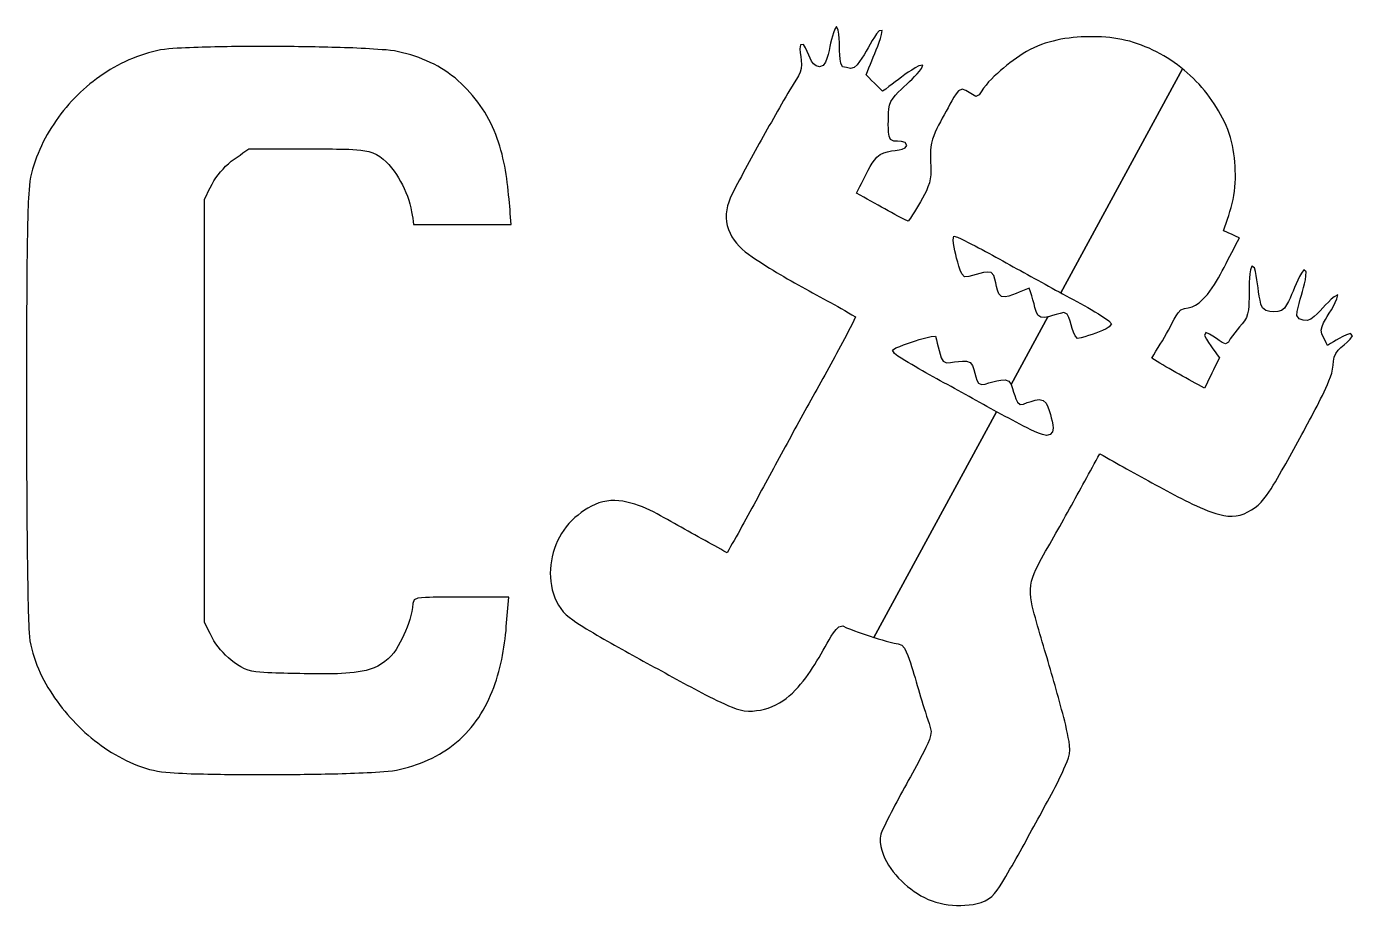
# Model space of a CAD drawing. Extents: x 0 to 428, y 0 to 74.
# Drawn here: x 0 to 111.4, y 0.4 to 74.3 of the extents above; entities that cross this region are included whole.
import ezdxf

# ---------------------------------------------------------------- set-up
doc = ezdxf.new("R2010")
doc.units = 0
doc.layers.add('ink_ext_XXXXXX', color=7, linetype='CONTINUOUS')

msp = doc.modelspace()

# ---------------------------------------------------------------- linework, layer by layer
at = {"layer": 'ink_ext_XXXXXX', "color": 7}
for points in [[(97.137361, 70.696667), (96.987431, 70.820139), (96.714028, 71.031806), (96.431806, 71.234653), (96.149583, 71.428681), (95.849722, 71.622708), (95.558681, 71.799097), (95.25, 71.966667), (94.950139, 72.134236), (94.632639, 72.284167), (94.323958, 72.434097), (93.997639, 72.566389), (93.680139, 72.698681), (93.353819, 72.813333), (93.018681, 72.927986), (92.692361, 73.025), (92.357222, 73.104375), (92.022083, 73.174931), (91.686944, 73.236667), (91.351806, 73.289583), (91.007847, 73.333681), (90.672708, 73.368958), (90.32875, 73.386597), (89.984792, 73.404236), (89.640833, 73.413056), (89.296875, 73.413056), (88.961736, 73.404236), (88.617778, 73.386597), (88.273819, 73.368958), (87.929861, 73.333681), (87.594722, 73.298403), (87.250764, 73.245486), (86.915625, 73.192569), (86.580486, 73.122014), (86.245347, 73.042639), (85.919028, 72.954444), (85.583889, 72.857431), (85.266389, 72.751597), (84.940069, 72.628125), (84.631389, 72.487014), (84.322708, 72.328264), (84.031667, 72.160694), (83.740625, 71.984306), (83.449583, 71.799097), (83.167361, 71.605069), (82.893958, 71.402222), (82.620556, 71.199375), (82.347153, 70.987708), (82.082569, 70.776042), (81.826806, 70.555556), (81.571042, 70.32625), (81.315278, 70.088125), (81.077153, 69.85), (80.839028, 69.603056), (80.618542, 69.347292), (80.406875, 69.073889), (80.221667, 68.782847), (80.054097, 68.509444), (79.771875, 68.394792), (79.480833, 68.544722), (79.198611, 68.721111), (78.916389, 68.8975), (78.607708, 69.012153), (78.316667, 68.862222), (78.105, 68.597639), (77.919792, 68.315417), (77.752222, 68.024375), (77.584653, 67.733333), (77.425903, 67.433472), (77.258333, 67.142431), (77.099583, 66.842569), (76.940833, 66.551528), (76.782083, 66.251667), (76.632153, 65.969444), (76.482222, 65.678403), (76.349931, 65.387361), (76.226458, 65.0875), (76.120625, 64.787639), (76.032431, 64.470139), (75.979514, 64.152639), (75.953056, 63.835139), (75.944236, 63.508819), (75.953056, 63.191319), (75.961875, 62.865), (75.979514, 62.512222), (75.979514, 62.159444), (75.970694, 61.806667), (75.926597, 61.462708), (75.856042, 61.11875), (75.741389, 60.783611), (75.609097, 60.457292), (75.450347, 60.139792), (75.282778, 59.831111), (75.115208, 59.522431), (74.947639, 59.249028), (74.788889, 58.966806), (74.621319, 58.693403), (74.444931, 58.42), (74.268542, 58.146597), (74.065694, 57.899653), (73.774653, 58.031944), (73.50125, 58.173056), (73.219028, 58.322986), (72.945625, 58.472917), (72.672222, 58.622847), (72.39, 58.772778), (72.116597, 58.922708), (71.843194, 59.072639), (71.543333, 59.240208), (71.243472, 59.407778), (70.943611, 59.575347), (70.64375, 59.742917), (70.343889, 59.910486), (70.044028, 60.078056), (69.744167, 60.245625), (69.885278, 60.527847), (70.026389, 60.80125), (70.158681, 61.074653), (70.299792, 61.348056), (70.440903, 61.621458), (70.573194, 61.894861), (70.723125, 62.185903), (70.881875, 62.485764), (71.049444, 62.767986), (71.234653, 63.041389), (71.455139, 63.288333), (71.719722, 63.491181), (72.019583, 63.632292), (72.337083, 63.729306), (72.663403, 63.799861), (72.989722, 63.843958), (73.316042, 63.888056), (73.571806, 63.940972), (73.809931, 64.055625), (73.951042, 64.249653), (73.809931, 64.505417), (73.510069, 64.584792), (73.192569, 64.620069), (72.883889, 64.637708), (72.592847, 64.761181), (72.469375, 65.052222), (72.425278, 65.378542), (72.416458, 65.696042), (72.407639, 66.022361), (72.416458, 66.348681), (72.416458, 66.675), (72.434097, 67.001319), (72.460556, 67.336458), (72.513472, 67.662778), (72.628125, 67.971458), (72.804514, 68.253681), (73.016181, 68.500625), (73.245486, 68.73875), (73.483611, 68.968056), (73.721736, 69.197361), (73.968681, 69.417847), (74.189167, 69.629514), (74.400833, 69.841181), (74.621319, 70.061667), (74.824167, 70.282153), (75.018194, 70.511458), (75.203403, 70.749583), (75.300417, 71.022986), (74.974097, 70.952431), (74.674236, 70.793681), (74.374375, 70.608472), (74.083333, 70.423264), (73.801111, 70.220417), (73.527708, 70.017569), (73.254306, 69.814722), (72.989722, 69.611875), (72.725139, 69.417847), (72.460556, 69.215), (72.195972, 69.012153), (71.931389, 68.818125), (71.702083, 69.047431), (71.472778, 69.276736), (71.243472, 69.506042), (71.005347, 69.735347), (70.776042, 69.973472), (70.546736, 70.202778), (70.670208, 70.493819), (70.784861, 70.793681), (70.908333, 71.093542), (71.031806, 71.384583), (71.146458, 71.684444), (71.269931, 71.984306), (71.393403, 72.301806), (71.516875, 72.619306), (71.631528, 72.945625), (71.746181, 73.271944), (71.834375, 73.598264), (71.878472, 73.942222), (71.649167, 73.915764), (71.428681, 73.651181), (71.234653, 73.368958), (71.058264, 73.077917), (70.881875, 72.778056), (70.714306, 72.478194), (70.546736, 72.187153), (70.370347, 71.896111), (70.185139, 71.605069), (69.999931, 71.322847), (69.788264, 71.049444), (69.541319, 70.811319), (69.232639, 70.723125), (68.8975, 70.828958), (68.553542, 70.881875), (68.412431, 71.181736), (68.350694, 71.534514), (68.324236, 71.878472), (68.306597, 72.23125), (68.297778, 72.575208), (68.297778, 72.927986), (68.280139, 73.271944), (68.253681, 73.615903), (68.200764, 73.959861), (68.068472, 74.268542), (67.909722, 74.030417), (67.803889, 73.748194), (67.715694, 73.457153), (67.636319, 73.166111), (67.556944, 72.875069), (67.495208, 72.575208), (67.424653, 72.240069), (67.345278, 71.91375), (67.248264, 71.578611), (67.124792, 71.261111), (66.930764, 70.987708), (66.613264, 70.881875), (66.339861, 70.952431), (66.119375, 71.128819), (65.951806, 71.358125), (65.828333, 71.613889), (65.7225, 71.869653), (65.599028, 72.178333), (65.457917, 72.478194), (65.272708, 72.751597), (65.025764, 72.716319), (64.981667, 72.39), (65.008125, 72.063681), (65.052222, 71.737361), (65.096319, 71.402222), (65.122778, 71.075903), (65.096319, 70.740764), (65.008125, 70.414444), (64.867014, 70.114583), (64.690625, 69.832361), (64.496597, 69.541319), (64.320208, 69.241458), (64.143819, 68.950417), (63.967431, 68.650556), (63.791042, 68.350694), (63.614653, 68.050833), (63.438264, 67.742153), (63.261875, 67.442292), (63.094306, 67.142431), (62.917917, 66.842569), (62.750347, 66.533889), (62.582778, 66.234028), (62.406389, 65.934167), (62.238819, 65.625486), (62.07125, 65.325625), (61.894861, 65.025764), (61.727292, 64.717083), (61.559722, 64.417222), (61.392153, 64.108542), (61.224583, 63.808681), (61.057014, 63.5), (60.889444, 63.200139), (60.721875, 62.891458), (60.554306, 62.591597), (60.386736, 62.282917), (60.219167, 61.974236), (60.060417, 61.665556), (59.892847, 61.365694), (59.734097, 61.057014), (59.575347, 60.748333), (59.416597, 60.439653), (59.257847, 60.130972), (59.116736, 59.822292), (59.002083, 59.504792), (58.905069, 59.187292), (58.834514, 58.852153), (58.790417, 58.525833), (58.781597, 58.190694), (58.816875, 57.855556), (58.878611, 57.520417), (58.975625, 57.202917), (59.107917, 56.894236), (59.266667, 56.594375), (59.451875, 56.312153), (59.654722, 56.047569), (59.866389, 55.782986), (60.122153, 55.544861), (60.386736, 55.324375), (60.668958, 55.112708), (60.96, 54.909861), (61.242222, 54.715833), (61.533264, 54.521806), (61.833125, 54.327778), (62.124167, 54.142569), (62.424028, 53.957361), (62.723889, 53.772153), (63.02375, 53.595764), (63.323611, 53.410556), (63.623472, 53.234167), (63.923333, 53.057778), (64.232014, 52.890208), (64.531875, 52.713819), (64.840556, 52.54625), (65.149236, 52.369861), (65.449097, 52.211111), (65.748958, 52.043542), (66.048819, 51.875972), (66.348681, 51.708403), (66.648542, 51.540833), (66.948403, 51.373264), (67.257083, 51.205694), (67.556944, 51.046944), (67.856806, 50.879375), (68.156667, 50.711806), (68.456528, 50.544236), (68.756389, 50.376667), (69.05625, 50.200278), (69.356111, 50.032708), (69.655972, 49.856319), (69.523681, 49.538819), (69.364931, 49.230139), (69.206181, 48.921458), (69.047431, 48.612778), (68.888681, 48.304097), (68.721111, 48.004236), (68.562361, 47.695556), (68.394792, 47.386875), (68.227222, 47.087014), (68.068472, 46.778333), (67.900903, 46.478472), (67.733333, 46.178611), (67.565764, 45.869931), (67.398194, 45.570069), (67.230625, 45.270208), (67.063056, 44.961528), (66.895486, 44.661667), (66.727917, 44.361806), (66.560347, 44.061944), (66.392778, 43.753264), (66.225208, 43.453403), (66.057639, 43.153542), (65.890069, 42.844861), (65.7225, 42.545), (65.554931, 42.245139), (65.396181, 41.945278), (65.228611, 41.636597), (65.061042, 41.336736), (64.893472, 41.036875), (64.725903, 40.728194), (64.567153, 40.428333), (64.399583, 40.119653), (64.232014, 39.819792), (64.064444, 39.519931), (63.905694, 39.21125), (63.738125, 38.911389), (63.570556, 38.611528), (63.402986, 38.302847), (63.244236, 38.002986), (63.076667, 37.694306), (62.909097, 37.394444), (62.750347, 37.094583), (62.582778, 36.785903), (62.415208, 36.486042), (62.256458, 36.177361), (62.088889, 35.8775), (61.921319, 35.568819), (61.762569, 35.268958), (61.595, 34.969097), (61.43625, 34.660417), (61.268681, 34.360556), (61.101111, 34.051875), (60.942361, 33.752014), (60.774792, 33.452153), (60.616042, 33.152292), (60.448472, 32.843611), (60.280903, 32.54375), (60.113333, 32.243889), (59.954583, 31.944028), (59.787014, 31.644167), (59.619444, 31.344306), (59.451875, 31.044444), (59.301944, 30.788681), (59.152014, 30.532917), (59.010903, 30.268333), (58.860972, 30.012569), (58.596389, 30.153681), (58.340625, 30.303611), (58.076042, 30.444722), (57.820278, 30.585833), (57.564514, 30.735764), (57.299931, 30.876875), (57.008889, 31.035625), (56.726667, 31.194375), (56.435625, 31.353125), (56.153403, 31.511875), (55.862361, 31.670625), (55.580139, 31.838194), (55.289097, 31.996944), (55.006875, 32.155694), (54.715833, 32.314444), (54.433611, 32.473194), (54.142569, 32.640764), (53.860347, 32.799514), (53.578125, 32.958264), (53.278264, 33.125833), (52.978403, 33.284583), (52.669722, 33.443333), (52.369861, 33.593264), (52.052361, 33.734375), (51.743681, 33.866667), (51.426181, 33.981319), (51.099861, 34.095972), (50.773542, 34.192986), (50.447222, 34.272361), (50.112083, 34.342917), (49.776944, 34.378194), (49.432986, 34.395833), (49.097847, 34.395833), (48.753889, 34.360556), (48.41875, 34.29), (48.092431, 34.201806), (47.774931, 34.078333), (47.46625, 33.937222), (47.166389, 33.778472), (46.884167, 33.593264), (46.601944, 33.399236), (46.337361, 33.187569), (46.072778, 32.967083), (45.817014, 32.728958), (45.578889, 32.473194), (45.349583, 32.208611), (45.146736, 31.926389), (44.952708, 31.626528), (44.776319, 31.326667), (44.617569, 31.009167), (44.476458, 30.691667), (44.361806, 30.365347), (44.255972, 30.030208), (44.167778, 29.68625), (44.097222, 29.342292), (44.053125, 28.998333), (44.017847, 28.645556), (44.009028, 28.292778), (44.017847, 27.948819), (44.053125, 27.596042), (44.106042, 27.252083), (44.176597, 26.908125), (44.273611, 26.572986), (44.397083, 26.237847), (44.538194, 25.920347), (44.705764, 25.611667), (44.890972, 25.320625), (45.102639, 25.056042), (45.349583, 24.809097), (45.605347, 24.588611), (45.887569, 24.376944), (46.160972, 24.182917), (46.452014, 23.988889), (46.743056, 23.8125), (47.034097, 23.627292), (47.325139, 23.450903), (47.625, 23.274514), (47.924861, 23.098125), (48.215903, 22.930556), (48.515764, 22.754167), (48.815625, 22.586597), (49.115486, 22.419028), (49.415347, 22.251458), (49.715208, 22.075069), (50.015069, 21.9075), (50.314931, 21.739931), (50.614792, 21.581181), (50.923472, 21.413611), (51.223333, 21.246042), (51.523194, 21.078472), (51.823056, 20.910903), (52.122917, 20.743333), (52.422778, 20.575764), (52.731458, 20.408194), (53.040139, 20.240625), (53.348819, 20.073056), (53.6575, 19.905486), (53.966181, 19.729097), (54.274861, 19.561528), (54.583542, 19.393958), (54.892222, 19.226389), (55.200903, 19.058819), (55.509583, 18.89125), (55.818264, 18.7325), (56.135764, 18.564931), (56.444444, 18.397361), (56.753125, 18.238611), (57.061806, 18.071042), (57.379306, 17.912292), (57.696806, 17.753542), (58.005486, 17.603611), (58.322986, 17.444861), (58.640486, 17.30375), (58.966806, 17.153819), (59.293125, 17.021528), (59.619444, 16.898056), (59.954583, 16.801042), (60.298542, 16.721667), (60.651319, 16.695208), (60.986458, 16.704028), (61.330417, 16.739306), (61.665556, 16.783403), (62.000694, 16.862778), (62.327014, 16.959792), (62.653333, 17.074444), (62.962014, 17.215556), (63.261875, 17.383125), (63.544097, 17.568333), (63.826319, 17.771181), (64.090903, 17.982847), (64.346667, 18.212153), (64.584792, 18.450278), (64.822917, 18.706042), (65.043403, 18.961806), (65.255069, 19.226389), (65.466736, 19.499792), (65.669583, 19.773194), (65.863611, 20.055417), (66.048819, 20.337639), (66.234028, 20.628681), (66.410417, 20.919722), (66.586806, 21.210764), (66.754375, 21.510625), (66.921944, 21.810486), (67.089514, 22.110347), (67.257083, 22.410208), (67.433472, 22.70125), (67.609861, 22.992292), (67.803889, 23.283333), (68.015556, 23.556736), (68.253681, 23.794861), (68.58, 23.856597), (68.8975, 23.715486), (69.223819, 23.583194), (69.558958, 23.459722), (69.885278, 23.33625), (70.220417, 23.221597), (70.546736, 23.106944), (70.881875, 22.992292), (71.181736, 22.895278), (81.491667, 41.874722), (81.306458, 41.980556), (80.997778, 42.148125), (80.697917, 42.315694), (80.398056, 42.483264), (80.089375, 42.650833), (79.789514, 42.818403), (79.489653, 42.985972), (79.189792, 43.144722), (78.881111, 43.312292), (78.58125, 43.479861), (78.281389, 43.647431), (77.981528, 43.815), (77.681667, 43.982569), (77.372986, 44.150139), (77.073125, 44.317708), (76.773264, 44.485278), (76.473403, 44.652847), (76.173542, 44.820417), (75.873681, 44.987986), (75.573819, 45.155556), (75.273958, 45.323125), (74.974097, 45.490694), (74.674236, 45.667083), (74.374375, 45.834653), (74.074514, 46.011042), (73.783472, 46.187431), (73.492431, 46.372639), (73.201389, 46.557847), (72.927986, 46.769514), (72.760417, 47.051736), (73.051458, 47.236944), (73.368958, 47.369236), (73.695278, 47.492708), (74.021597, 47.616181), (74.347917, 47.730833), (74.683056, 47.836667), (75.009375, 47.9425), (75.344514, 48.039514), (75.679653, 48.127708), (76.014792, 48.207083), (76.35875, 48.224722), (76.446944, 47.933681), (76.526319, 47.633819), (76.605694, 47.333958), (76.67625, 47.034097), (76.755625, 46.716597), (76.852639, 46.407917), (77.011389, 46.125694), (77.302431, 45.993403), (77.62875, 46.011042), (77.963889, 46.063958), (78.299028, 46.108056), (78.634167, 46.134514), (78.969306, 46.125694), (79.277986, 46.019861), (79.480833, 45.755278), (79.595486, 45.437778), (79.674861, 45.111458), (79.754236, 44.820417), (79.842431, 44.529375), (79.983542, 44.264792), (80.248125, 44.150139), (80.539167, 44.194236), (80.865486, 44.29125), (81.200625, 44.379444), (81.535764, 44.467639), (81.870903, 44.538194), (82.214861, 44.564653), (82.523542, 44.441181), (82.717569, 44.158958), (82.717569, 44.150139), (85.822014, 49.856319), (85.548611, 49.794583), (85.213472, 49.812222), (84.957708, 50.00625), (84.825417, 50.314931), (84.728403, 50.632431), (84.649028, 50.95875), (84.560833, 51.285069), (84.472639, 51.620208), (84.366806, 51.946528), (84.243333, 52.255208), (83.961111, 52.158194), (83.687708, 52.052361), (83.414306, 51.937708), (83.140903, 51.823056), (82.841042, 51.708403), (82.541181, 51.602569), (82.2325, 51.532014), (81.915, 51.576111), (81.694514, 51.796597), (81.579861, 52.087639), (81.500486, 52.396319), (81.429931, 52.705), (81.368194, 53.0225), (81.271181, 53.331181), (81.050694, 53.569306), (80.733194, 53.613403), (80.415694, 53.569306), (80.098194, 53.49875), (79.789514, 53.410556), (79.472014, 53.322361), (79.163333, 53.234167), (78.819375, 53.216528), (78.58125, 53.463472), (78.440139, 53.780972), (78.334306, 54.116111), (78.237292, 54.45125), (78.149097, 54.795208), (78.069722, 55.095069), (77.999167, 55.40375), (77.94625, 55.712431), (77.893333, 56.021111), (77.858056, 56.329792), (77.902153, 56.638472), (78.210833, 56.541458), (78.519514, 56.409167), (78.810556, 56.268056), (79.110417, 56.118125), (79.401458, 55.977014), (79.701319, 55.827083), (79.992361, 55.668333), (80.283403, 55.518403), (80.574444, 55.359653), (80.865486, 55.200903), (81.156528, 55.042153), (81.43875, 54.883403), (81.729792, 54.724653), (82.020833, 54.565903), (82.311875, 54.398333), (82.611736, 54.239583), (82.902778, 54.072014), (83.202639, 53.904444), (83.5025, 53.745694), (83.793542, 53.578125), (84.093403, 53.410556), (84.384444, 53.251806), (84.684306, 53.084236), (84.975347, 52.925486), (85.275208, 52.757917), (85.575069, 52.599167), (85.866111, 52.431597), (86.165972, 52.272847), (86.465833, 52.105278), (86.756875, 51.946528), (86.906806, 51.858333), (97.137361, 70.696667), (97.137361, 70.696667), (86.906806, 51.858333), (87.056736, 51.778958), (87.356597, 51.620208), (87.656458, 51.461458), (87.9475, 51.302708), (88.247361, 51.135139), (88.547222, 50.976389), (88.855903, 50.808819), (89.164583, 50.64125), (89.464444, 50.464861), (89.764306, 50.288472), (90.064167, 50.103264), (90.355208, 49.918056), (90.64625, 49.724028), (90.928472, 49.512361), (91.157778, 49.256597), (90.96375, 49.018472), (90.699167, 48.850903), (90.416944, 48.709792), (90.134722, 48.586319), (89.834861, 48.471667), (89.535, 48.374653), (89.226319, 48.277639), (88.917639, 48.180625), (88.608958, 48.092431), (88.300278, 48.021875), (88.097431, 48.268819), (87.965139, 48.568681), (87.859306, 48.868542), (87.762292, 49.177222), (87.674097, 49.485903), (87.577083, 49.794583), (87.427153, 50.076806), (87.144931, 50.209097), (86.83625, 50.147361), (86.51875, 50.050347), (86.192431, 49.953333), (85.874931, 49.865139), (85.822014, 49.856319), (82.717569, 44.150139), (82.841042, 43.841458), (82.938056, 43.506319), (83.02625, 43.232917), (83.132083, 42.950694), (83.264375, 42.686111), (83.476042, 42.492083), (83.767083, 42.518542), (84.084583, 42.642014), (84.410903, 42.747847), (84.737222, 42.844861), (85.081181, 42.888958), (85.4075, 42.827222), (85.663264, 42.606736), (85.822014, 42.298056), (85.927847, 41.980556), (86.024861, 41.645417), (86.104236, 41.363194), (86.165972, 41.072153), (86.218889, 40.781111), (86.245347, 40.48125), (86.192431, 40.190208), (86.016042, 39.952083), (85.689722, 39.872708), (85.354583, 39.952083), (85.028264, 40.075556), (84.701944, 40.216667), (84.384444, 40.357778), (84.075764, 40.516528), (83.767083, 40.666458), (83.449583, 40.825208), (83.140903, 40.992778), (82.841042, 41.151528), (82.532361, 41.319097), (82.223681, 41.486667), (81.915, 41.654236), (81.606319, 41.812986), (81.491667, 41.874722), (71.181736, 22.895278), (71.217014, 22.886458), (71.552153, 22.780625), (71.887292, 22.683611), (72.222431, 22.577778), (72.557569, 22.489583), (72.901528, 22.401389), (73.245486, 22.348472), (73.554167, 22.242639), (73.765833, 21.986875), (73.915764, 21.695833), (74.048056, 21.387153), (74.162708, 21.078472), (74.259722, 20.760972), (74.365556, 20.443472), (74.462569, 20.125972), (74.559583, 19.808472), (74.656597, 19.490972), (74.744792, 19.164653), (74.841806, 18.847153), (74.938819, 18.520833), (75.027014, 18.203333), (75.124028, 17.885833), (75.221042, 17.559514), (75.318056, 17.242014), (75.415069, 16.924514), (75.520903, 16.598194), (75.617917, 16.280694), (75.72375, 15.963194), (75.829583, 15.645694), (75.935417, 15.328194), (76.005972, 14.984236), (75.961875, 14.640278), (75.856042, 14.305139), (75.72375, 13.978819), (75.573819, 13.6525), (75.423889, 13.335), (75.265139, 13.026319), (75.097569, 12.708819), (74.938819, 12.400139), (74.77125, 12.091458), (74.603681, 11.782778), (74.427292, 11.474097), (74.259722, 11.165417), (74.083333, 10.856736), (73.924583, 10.556875), (73.757014, 10.265833), (73.598264, 9.965972), (73.439514, 9.674931), (73.280764, 9.375069), (73.122014, 9.075208), (72.963264, 8.784167), (72.804514, 8.484306), (72.645764, 8.184444), (72.495833, 7.884583), (72.345903, 7.584722), (72.195972, 7.276042), (72.046042, 6.976181), (71.904931, 6.6675), (71.790278, 6.35), (71.737361, 6.014861), (71.737361, 5.670903), (71.772639, 5.326944), (71.860833, 5.000625), (71.966667, 4.674306), (72.098958, 4.356806), (72.257708, 4.048125), (72.434097, 3.757083), (72.619306, 3.466042), (72.822153, 3.192639), (73.042639, 2.928056), (73.271944, 2.663472), (73.510069, 2.425347), (73.757014, 2.187222), (74.021597, 1.957917), (74.286181, 1.74625), (74.568403, 1.543403), (74.850625, 1.358194), (75.150486, 1.172986), (75.450347, 1.014236), (75.759028, 0.864306), (76.085347, 0.732014), (76.411667, 0.626181), (76.755625, 0.537986), (77.099583, 0.467431), (77.443542, 0.414514), (77.7875, 0.379236), (78.140278, 0.361597), (78.493056, 0.352778), (78.837014, 0.370417), (79.189792, 0.396875), (79.53375, 0.449792), (79.877708, 0.520347), (80.212847, 0.617361), (80.539167, 0.749653), (80.839028, 0.908403), (81.112431, 1.120069), (81.341736, 1.375833), (81.553403, 1.649236), (81.747431, 1.931458), (81.932639, 2.2225), (82.109028, 2.513542), (82.285417, 2.804583), (82.461806, 3.104444), (82.629375, 3.395486), (82.805764, 3.695347), (82.973333, 3.995208), (83.140903, 4.295069), (83.308472, 4.594931), (83.476042, 4.894792), (83.643611, 5.194653), (83.811181, 5.494514), (83.97875, 5.794375), (84.1375, 6.094236), (84.305069, 6.402917), (84.472639, 6.702778), (84.640208, 7.002639), (84.798958, 7.3025), (84.966528, 7.602361), (85.134097, 7.902222), (85.301667, 8.202083), (85.460417, 8.501944), (85.627986, 8.810625), (85.795556, 9.110486), (85.963125, 9.410347), (86.121875, 9.710208), (86.280625, 10.010069), (86.430556, 10.309931), (86.589306, 10.609792), (86.739236, 10.918472), (86.880347, 11.218333), (87.030278, 11.527014), (87.162569, 11.835694), (87.303681, 12.144375), (87.427153, 12.461875), (87.541806, 12.779375), (87.638819, 13.105694), (87.665278, 13.449653), (87.638819, 13.793611), (87.594722, 14.137569), (87.532986, 14.481528), (87.47125, 14.825486), (87.391875, 15.160625), (87.3125, 15.504583), (87.233125, 15.839722), (87.144931, 16.174861), (87.065556, 16.51), (86.968542, 16.845139), (86.880347, 17.180278), (86.792153, 17.515417), (86.695139, 17.850556), (86.606944, 18.185694), (86.509931, 18.520833), (86.412917, 18.855972), (86.324722, 19.191111), (86.227708, 19.52625), (86.130694, 19.852569), (86.033681, 20.187708), (85.936667, 20.522847), (85.839653, 20.857986), (85.742639, 21.193125), (85.636806, 21.528264), (85.539792, 21.863403), (85.442778, 22.189722), (85.345764, 22.524861), (85.239931, 22.86), (85.142917, 23.195139), (85.045903, 23.530278), (84.948889, 23.865417), (84.851875, 24.200556), (84.763681, 24.535694), (84.675486, 24.870833), (84.587292, 25.214792), (84.507917, 25.549931), (84.446181, 25.893889), (84.393264, 26.237847), (84.366806, 26.581806), (84.357986, 26.934583), (84.384444, 27.278542), (84.446181, 27.6225), (84.543194, 27.957639), (84.666667, 28.283958), (84.798958, 28.610278), (84.957708, 28.918958), (85.116458, 29.227639), (85.284028, 29.536319), (85.460417, 29.836181), (85.627986, 30.144861), (85.804375, 30.444722), (85.971944, 30.744583), (86.148333, 31.044444), (86.315903, 31.353125), (86.492292, 31.652986), (86.651042, 31.944028), (86.818611, 32.235069), (86.977361, 32.534931), (87.144931, 32.825972), (87.303681, 33.117014), (87.47125, 33.408056), (87.63, 33.699097), (87.797569, 33.990139), (87.956319, 34.29), (88.115069, 34.581042), (88.282639, 34.872083), (88.441389, 35.163125), (88.600139, 35.462986), (88.758889, 35.754028), (88.926458, 36.045069), (89.085208, 36.344931), (89.235139, 36.627153), (89.393889, 36.909375), (89.552639, 37.200417), (89.702569, 37.482639), (89.861319, 37.773681), (90.01125, 38.055903), (90.17, 38.346944), (90.452222, 38.188194), (90.734444, 38.029444), (91.016667, 37.870694), (91.298889, 37.711944), (91.581111, 37.553194), (91.863333, 37.394444), (92.145556, 37.235694), (92.427778, 37.076944), (92.736458, 36.909375), (93.036319, 36.732986), (93.345, 36.565417), (93.644861, 36.397847), (93.953542, 36.221458), (94.262222, 36.053889), (94.562083, 35.886319), (94.870764, 35.71875), (95.179444, 35.551181), (95.488125, 35.383611), (95.796806, 35.216042), (96.105486, 35.057292), (96.414167, 34.889722), (96.722847, 34.730972), (97.031528, 34.572222), (97.349028, 34.413472), (97.657708, 34.263542), (97.975208, 34.113611), (98.292708, 33.963681), (98.610208, 33.822569), (98.936528, 33.681458), (99.254028, 33.549167), (99.589167, 33.434514), (99.915486, 33.319861), (100.250625, 33.222847), (100.594583, 33.152292), (100.938542, 33.099375), (101.291319, 33.090556), (101.635278, 33.117014), (101.979236, 33.187569), (102.314375, 33.302222), (102.623056, 33.452153), (102.931736, 33.619722), (103.222778, 33.81375), (103.496181, 34.025417), (103.743125, 34.272361), (103.972431, 34.536944), (104.184097, 34.819167), (104.378125, 35.101389), (104.563333, 35.40125), (104.748542, 35.692292), (104.93375, 35.992153), (105.110139, 36.292014), (105.286528, 36.591875), (105.454097, 36.900556), (105.630486, 37.200417), (105.798056, 37.500278), (105.965625, 37.808958), (106.133194, 38.117639), (106.309583, 38.4175), (106.477153, 38.726181), (106.644722, 39.026042), (106.812292, 39.334722), (106.979861, 39.643403), (107.138611, 39.952083), (107.306181, 40.251944), (107.47375, 40.560625), (107.6325, 40.860486), (107.800069, 41.151528), (107.958819, 41.451389), (108.10875, 41.75125), (108.2675, 42.051111), (108.42625, 42.350972), (108.576181, 42.650833), (108.726111, 42.950694), (108.876042, 43.250556), (109.025972, 43.559236), (109.167083, 43.867917), (109.299375, 44.176597), (109.431667, 44.485278), (109.555139, 44.802778), (109.660972, 45.120278), (109.740347, 45.446597), (109.784444, 45.781736), (109.802083, 46.125694), (109.863819, 46.452014), (110.004931, 46.769514), (110.198958, 47.042917), (110.437083, 47.281042), (110.701667, 47.510347), (110.957431, 47.730833), (111.204375, 47.977778), (111.407222, 48.26), (111.239653, 48.454028), (110.904514, 48.348194), (110.595833, 48.207083), (110.287153, 48.039514), (110.049028, 47.889583), (109.802083, 47.748472), (109.563958, 47.607361), (109.317014, 47.457431), (109.193542, 47.677917), (109.078889, 47.907222), (108.964236, 48.127708), (108.831944, 48.41875), (108.779028, 48.727431), (108.849583, 49.044931), (108.973056, 49.335972), (109.131806, 49.618194), (109.290556, 49.891597), (109.458125, 50.165), (109.634514, 50.456042), (109.802083, 50.747083), (109.960833, 51.055764), (110.101944, 51.364444), (110.163681, 51.690764), (109.872639, 51.549653), (109.616875, 51.329167), (109.37875, 51.099861), (109.149444, 50.861736), (108.920139, 50.614792), (108.690833, 50.359028), (108.452708, 50.112083), (108.196944, 49.873958), (107.914722, 49.671111), (107.597222, 49.547639), (107.253264, 49.574097), (106.926944, 49.68875), (106.724097, 49.962153), (106.750556, 50.306111), (106.829931, 50.650069), (106.918125, 50.985208), (107.023958, 51.329167), (107.120972, 51.664306), (107.209167, 51.981806), (107.297361, 52.308125), (107.376736, 52.634444), (107.447292, 52.969583), (107.500208, 53.295903), (107.517847, 53.631042), (107.332639, 53.798611), (107.129792, 53.534028), (106.962222, 53.242986), (106.812292, 52.943125), (106.671181, 52.634444), (106.538889, 52.325764), (106.415417, 52.025903), (106.291944, 51.734861), (106.159653, 51.435), (106.018542, 51.143958), (105.868611, 50.852917), (105.692222, 50.588333), (105.436458, 50.385486), (105.127778, 50.297292), (104.801458, 50.279653), (104.4575, 50.297292), (104.122361, 50.376667), (103.857778, 50.605972), (103.716667, 50.923472), (103.637292, 51.258611), (103.566736, 51.602569), (103.522639, 51.946528), (103.469722, 52.290486), (103.425625, 52.634444), (103.381528, 52.978403), (103.328611, 53.322361), (103.258056, 53.6575), (103.161042, 53.983819), (102.940556, 54.124931), (102.834722, 53.798611), (102.790625, 53.463472), (102.755347, 53.119514), (102.737708, 52.775556), (102.728889, 52.431597), (102.728889, 52.087639), (102.728889, 51.7525), (102.720069, 51.426181), (102.71125, 51.091042), (102.693611, 50.764722), (102.667153, 50.438403), (102.596597, 50.112083), (102.490764, 49.803403), (102.323194, 49.521181), (102.129167, 49.256597), (101.9175, 49.009653), (101.705833, 48.762708), (101.511806, 48.515764), (101.317778, 48.26), (101.132569, 47.995417), (100.982639, 47.722014), (100.744514, 47.580903), (100.471111, 47.695556), (100.206528, 47.854306), (99.968403, 48.030694), (99.686181, 48.224722), (99.395139, 48.409931), (99.077639, 48.542222), (98.980625, 48.295278), (99.130556, 47.986597), (99.315764, 47.695556), (99.509792, 47.413333), (99.686181, 47.166389), (99.862569, 46.910625), (100.038958, 46.663681), (100.224167, 46.416736), (100.100694, 46.152153), (99.968403, 45.896389), (99.844931, 45.640625), (99.721458, 45.384861), (99.597986, 45.129097), (99.474514, 44.873333), (99.351042, 44.617569), (99.227569, 44.361806), (99.104097, 44.106042), (98.971806, 43.850278), (98.716042, 43.991389), (98.460278, 44.1325), (98.195694, 44.273611), (97.939931, 44.414722), (97.675347, 44.564653), (97.393125, 44.714583), (97.119722, 44.873333), (96.8375, 45.023264), (96.564097, 45.182014), (96.281875, 45.340764), (96.008472, 45.499514), (95.735069, 45.658264), (95.461667, 45.825833), (95.232361, 45.966944), (95.003056, 46.099236), (94.77375, 46.240347), (94.544444, 46.381458), (94.720833, 46.6725), (94.897222, 46.963542), (95.073611, 47.263403), (95.258819, 47.554444), (95.435208, 47.845486), (95.602778, 48.145347), (95.770347, 48.445208), (95.937917, 48.73625), (96.105486, 49.036111), (96.264236, 49.344792), (96.414167, 49.644653), (96.581736, 49.926875), (96.766944, 50.191458), (96.99625, 50.429583), (97.287292, 50.561875), (97.613611, 50.597153), (97.939931, 50.694167), (98.230972, 50.844097), (98.513194, 51.038125), (98.760139, 51.258611), (98.998264, 51.496736), (99.21875, 51.743681), (99.421597, 52.008264), (99.615625, 52.281667), (99.800833, 52.563889), (99.977222, 52.846111), (100.153611, 53.137153), (100.312361, 53.428194), (100.471111, 53.719236), (100.629861, 54.010278), (100.788611, 54.327778), (100.947361, 54.636458), (101.106111, 54.945139), (101.273681, 55.253819), (101.432431, 55.5625), (101.591181, 55.871181), (101.749931, 56.179861), (101.908681, 56.488542), (101.688194, 56.594375), (101.467708, 56.691389), (101.238403, 56.797222), (101.017917, 56.894236), (100.797431, 57.000069), (100.576944, 57.097083), (100.682778, 57.423403), (100.788611, 57.740903), (100.903264, 58.058403), (101.009097, 58.375903), (101.114931, 58.702222), (101.220764, 59.037361), (101.308958, 59.3725), (101.379514, 59.716458), (101.44125, 60.069236), (101.485347, 60.413194), (101.520625, 60.765972), (101.547083, 61.109931), (101.564722, 61.462708), (101.564722, 61.815486), (101.555903, 62.168264), (101.547083, 62.521042), (101.520625, 62.873819), (101.485347, 63.217778), (101.44125, 63.570556), (101.379514, 63.914514), (101.317778, 64.258472), (101.238403, 64.602431), (101.150208, 64.937569), (101.044375, 65.272708), (100.929722, 65.607847), (100.788611, 65.934167), (100.6475, 66.251667), (100.48875, 66.560347), (100.33, 66.869028), (100.162431, 67.168889), (99.977222, 67.46875), (99.792014, 67.759792), (99.597986, 68.050833), (99.395139, 68.333056), (99.192292, 68.606458), (98.971806, 68.879861), (98.751319, 69.144444), (98.513194, 69.409028), (98.275069, 69.655972), (98.036944, 69.902917), (97.781181, 70.141042), (97.525417, 70.379167), (97.260833, 70.599653), (97.137361, 70.696667), (97.137361, 70.696667)], [(19.332222, 72.592847), (18.979444, 72.584028), (18.626667, 72.584028), (18.273889, 72.584028), (17.921111, 72.584028), (17.577153, 72.575208), (17.224375, 72.575208), (16.871597, 72.566389), (16.518819, 72.566389), (16.166042, 72.557569), (15.813264, 72.54875), (15.469306, 72.539931), (15.116528, 72.539931), (14.76375, 72.522292), (14.410972, 72.513472), (14.058194, 72.504653), (13.705417, 72.487014), (13.361458, 72.469375), (13.008681, 72.451736), (12.655903, 72.434097), (12.303125, 72.407639), (11.959167, 72.381181), (11.606389, 72.345903), (11.262431, 72.292986), (10.918472, 72.222431), (10.574514, 72.134236), (10.239375, 72.046042), (9.904236, 71.949028), (9.569097, 71.834375), (9.242778, 71.719722), (8.916458, 71.587431), (8.590139, 71.455139), (8.272639, 71.305208), (7.955139, 71.155278), (7.646458, 70.996528), (7.337778, 70.820139), (7.037917, 70.64375), (6.738056, 70.458542), (6.447014, 70.273333), (6.155972, 70.070486), (5.87375, 69.867639), (5.600347, 69.655972), (5.326944, 69.435486), (5.053542, 69.206181), (4.788958, 68.976875), (4.533194, 68.73875), (4.28625, 68.500625), (4.039306, 68.253681), (3.792361, 67.997917), (3.563056, 67.733333), (3.33375, 67.46875), (3.113264, 67.204167), (2.892778, 66.921944), (2.681111, 66.648542), (2.478264, 66.3575), (2.284236, 66.066458), (2.090208, 65.775417), (1.913819, 65.475556), (1.737431, 65.175694), (1.569861, 64.867014), (1.411111, 64.558333), (1.252361, 64.240833), (1.11125, 63.923333), (0.970139, 63.597014), (0.846667, 63.270694), (0.723194, 62.944375), (0.617361, 62.609236), (0.511528, 62.274097), (0.423333, 61.938958), (0.343958, 61.595), (0.291042, 61.251042), (0.246944, 60.898264), (0.220486, 60.545486), (0.194028, 60.192708), (0.167569, 59.839931), (0.149931, 59.487153), (0.132292, 59.143194), (0.123472, 58.790417), (0.105833, 58.437639), (0.097014, 58.084861), (0.088194, 57.732083), (0.079375, 57.379306), (0.070556, 57.026528), (0.070556, 56.67375), (0.061736, 56.320972), (0.052917, 55.968194), (0.052917, 55.615417), (0.044097, 55.262639), (0.044097, 54.909861), (0.035278, 54.557083), (0.035278, 54.204306), (0.035278, 53.851528), (0.026458, 53.49875), (0.026458, 53.145972), (0.026458, 52.793194), (0.017639, 52.440417), (0.017639, 52.087639), (0.017639, 51.734861), (0.017639, 51.382083), (0.017639, 51.029306), (0.008819, 50.676528), (0.008819, 50.32375), (0.008819, 49.970972), (0.008819, 49.618194), (0.008819, 49.265417), (0.008819, 48.912639), (0.008819, 48.559861), (0.008819, 48.207083), (0.008819, 47.854306), (0, 47.510347), (0, 47.157569), (0, 46.804792), (0, 46.452014), (0, 46.099236), (0, 45.746458), (0, 45.393681), (0, 45.040903), (0, 44.688125), (0, 44.335347), (0, 43.982569), (0, 43.629792), (0, 43.277014), (0, 42.924236), (0, 42.571458), (0, 42.218681), (0, 41.865903), (0, 41.513125), (0, 41.169167), (0, 40.816389), (0, 40.463611), (0, 40.110833), (0, 39.766875), (0, 39.414097), (0, 39.061319), (0, 38.708542), (0.008819, 38.364583), (0.008819, 38.011806), (0.008819, 37.659028), (0.008819, 37.30625), (0.008819, 36.962292), (0.008819, 36.609514), (0.008819, 36.256736), (0.017639, 35.903958), (0.017639, 35.56), (0.017639, 35.207222), (0.017639, 34.854444), (0.017639, 34.501667), (0.026458, 34.157708), (0.026458, 33.804931), (0.026458, 33.452153), (0.026458, 33.099375), (0.035278, 32.755417), (0.035278, 32.402639), (0.035278, 32.049861), (0.044097, 31.697083), (0.044097, 31.353125), (0.052917, 31.000347), (0.052917, 30.647569), (0.052917, 30.294792), (0.061736, 29.950833), (0.061736, 29.598056), (0.070556, 29.245278), (0.070556, 28.8925), (0.079375, 28.548542), (0.088194, 28.195764), (0.088194, 27.842986), (0.097014, 27.490208), (0.105833, 27.14625), (0.105833, 26.793472), (0.114653, 26.440694), (0.123472, 26.096736), (0.132292, 25.743958), (0.141111, 25.391181), (0.149931, 25.038403), (0.15875, 24.694444), (0.176389, 24.341667), (0.185208, 23.988889), (0.202847, 23.636111), (0.220486, 23.292153), (0.246944, 22.939375), (0.282222, 22.595417), (0.352778, 22.251458), (0.440972, 21.9075), (0.529167, 21.572361), (0.635, 21.237222), (0.749653, 20.902083), (0.873125, 20.575764), (1.005417, 20.249444), (1.146528, 19.931944), (1.296458, 19.614444), (1.464028, 19.305764), (1.622778, 18.997083), (1.799167, 18.697222), (1.984375, 18.397361), (2.169583, 18.0975), (2.363611, 17.806458), (2.566458, 17.524236), (2.778125, 17.242014), (2.989792, 16.959792), (3.210278, 16.686389), (3.439583, 16.421806), (3.668889, 16.157222), (3.907014, 15.901458), (4.145139, 15.645694), (4.392083, 15.39875), (4.647847, 15.151806), (4.903611, 14.913681), (5.168194, 14.684375), (5.432778, 14.455069), (5.706181, 14.234583), (5.979583, 14.022917), (6.261806, 13.81125), (6.552847, 13.608403), (6.843889, 13.414375), (7.134931, 13.229167), (7.434792, 13.043958), (7.743472, 12.876389), (8.052153, 12.708819), (8.360833, 12.550069), (8.678333, 12.400139), (8.995833, 12.259028), (9.322153, 12.135556), (9.657292, 12.012083), (9.983611, 11.90625), (10.327569, 11.800417), (10.662708, 11.721042), (11.006667, 11.641667), (11.350625, 11.58875), (11.703403, 11.553472), (12.056181, 11.527014), (12.408958, 11.509375), (12.761736, 11.482917), (13.114514, 11.474097), (13.467292, 11.456458), (13.820069, 11.438819), (14.172847, 11.43), (14.525625, 11.421181), (14.878403, 11.412361), (15.231181, 11.403542), (15.583958, 11.394722), (15.936736, 11.385903), (16.289514, 11.385903), (16.642292, 11.377083), (16.995069, 11.377083), (17.347847, 11.368264), (17.700625, 11.368264), (18.053403, 11.368264), (18.406181, 11.359444), (18.758958, 11.359444), (19.102917, 11.359444), (19.455694, 11.359444), (19.808472, 11.359444), (20.16125, 11.359444), (20.514028, 11.359444), (20.866806, 11.359444), (21.219583, 11.359444), (21.572361, 11.368264), (21.925139, 11.368264), (22.277917, 11.368264), (22.630694, 11.377083), (22.983472, 11.377083), (23.33625, 11.385903), (23.689028, 11.385903), (24.041806, 11.394722), (24.394583, 11.394722), (24.747361, 11.403542), (25.100139, 11.412361), (25.452917, 11.421181), (25.805694, 11.43), (26.158472, 11.438819), (26.51125, 11.447639), (26.864028, 11.456458), (27.216806, 11.474097), (27.569583, 11.482917), (27.922361, 11.500556), (28.275139, 11.509375), (28.627917, 11.527014), (28.980694, 11.544653), (29.333472, 11.562292), (29.68625, 11.58875), (30.030208, 11.615208), (30.382986, 11.650486), (30.735764, 11.685764), (31.088542, 11.738681), (31.423681, 11.818056), (31.767639, 11.90625), (32.102778, 11.994444), (32.446736, 12.100278), (32.773056, 12.214931), (33.108194, 12.329583), (33.434514, 12.461875), (33.752014, 12.602986), (34.069514, 12.752917), (34.387014, 12.911667), (34.695694, 13.079236), (34.995556, 13.264444), (35.286597, 13.449653), (35.577639, 13.6525), (35.859861, 13.864167), (36.133264, 14.084653), (36.397847, 14.313958), (36.653611, 14.552083), (36.900556, 14.807847), (37.138681, 15.063611), (37.367986, 15.328194), (37.579653, 15.601597), (37.791319, 15.883819), (37.994167, 16.174861), (38.179375, 16.474722), (38.364583, 16.774583), (38.532153, 17.083264), (38.690903, 17.391944), (38.849653, 17.709444), (38.990764, 18.026944), (39.123056, 18.353264), (39.255347, 18.679583), (39.37, 19.014722), (39.484653, 19.341042), (39.581667, 19.676181), (39.678681, 20.020139), (39.766875, 20.355278), (39.84625, 20.699236), (39.925625, 21.043194), (39.996181, 21.387153), (40.057917, 21.731111), (40.110833, 22.083889), (40.16375, 22.427847), (40.207847, 22.771806), (40.251944, 23.124583), (40.287222, 23.477361), (40.313681, 23.821319), (40.340139, 24.13), (40.366597, 24.438681), (40.393056, 24.747361), (40.419514, 25.056042), (40.445972, 25.364722), (40.463611, 25.673403), (40.490069, 25.982083), (40.516528, 26.290764), (40.181389, 26.290764), (39.84625, 26.290764), (39.511111, 26.290764), (39.175972, 26.290764), (38.840833, 26.290764), (38.505694, 26.290764), (38.161736, 26.290764), (37.826597, 26.290764), (37.491458, 26.290764), (37.156319, 26.290764), (36.821181, 26.290764), (36.486042, 26.290764), (36.159722, 26.290764), (35.824583, 26.290764), (35.498264, 26.290764), (35.171944, 26.290764), (34.836806, 26.290764), (34.510486, 26.281944), (34.175347, 26.281944), (33.849028, 26.264306), (33.522708, 26.255486), (33.196389, 26.229028), (32.870069, 26.184931), (32.561389, 26.061458), (32.455556, 25.761597), (32.429097, 25.417639), (32.376181, 25.073681), (32.287986, 24.738542), (32.199792, 24.403403), (32.085139, 24.077083), (31.970486, 23.750764), (31.838194, 23.433264), (31.705903, 23.115764), (31.555972, 22.798264), (31.397222, 22.489583), (31.229653, 22.189722), (31.053264, 21.889861), (30.850417, 21.607639), (30.629931, 21.343056), (30.382986, 21.096111), (30.118403, 20.866806), (29.836181, 20.663958), (29.5275, 20.487569), (29.21, 20.346458), (28.883681, 20.222986), (28.548542, 20.125972), (28.204583, 20.055417), (27.860625, 19.993681), (27.516667, 19.949583), (27.172708, 19.914306), (26.819931, 19.879028), (26.467153, 19.861389), (26.123194, 19.84375), (25.770417, 19.834931), (25.426458, 19.826111), (25.073681, 19.826111), (24.720903, 19.826111), (24.376944, 19.826111), (24.024167, 19.826111), (23.671389, 19.834931), (23.327431, 19.84375), (22.974653, 19.852569), (22.639514, 19.852569), (22.304375, 19.861389), (21.969236, 19.870208), (21.625278, 19.879028), (21.290139, 19.887847), (20.955, 19.896667), (20.619861, 19.914306), (20.284722, 19.923125), (19.949583, 19.949583), (19.614444, 19.976042), (19.279306, 20.011319), (18.944167, 20.064236), (18.617847, 20.143611), (18.309167, 20.267083), (18.009306, 20.425833), (17.727083, 20.602222), (17.453681, 20.79625), (17.197917, 20.981458), (16.959792, 21.184306), (16.730486, 21.404792), (16.51, 21.625278), (16.298333, 21.863403), (16.104306, 22.110347), (15.919097, 22.357292), (15.742708, 22.621875), (15.592778, 22.895278), (15.434028, 23.212778), (15.275278, 23.530278), (15.116528, 23.838958), (14.957778, 24.156458), (14.957778, 24.509236), (14.957778, 24.862014), (14.957778, 25.214792), (14.957778, 25.567569), (14.957778, 25.920347), (14.957778, 26.273125), (14.957778, 26.625903), (14.957778, 26.978681), (14.957778, 27.331458), (14.957778, 27.675417), (14.957778, 28.028194), (14.957778, 28.380972), (14.957778, 28.73375), (14.957778, 29.086528), (14.957778, 29.439306), (14.957778, 29.792083), (14.957778, 30.144861), (14.957778, 30.497639), (14.957778, 30.850417), (14.957778, 31.203194), (14.957778, 31.555972), (14.957778, 31.90875), (14.957778, 32.261528), (14.957778, 32.614306), (14.957778, 32.967083), (14.957778, 33.319861), (14.957778, 33.672639), (14.957778, 34.025417), (14.957778, 34.378194), (14.957778, 34.730972), (14.957778, 35.08375), (14.957778, 35.436528), (14.957778, 35.789306), (14.957778, 36.142083), (14.957778, 36.494861), (14.957778, 36.847639), (14.957778, 37.200417), (14.957778, 37.553194), (14.957778, 37.905972), (14.957778, 38.25875), (14.957778, 38.611528), (14.957778, 38.964306), (14.957778, 39.308264), (14.957778, 39.661042), (14.957778, 40.013819), (14.957778, 40.366597), (14.957778, 40.719375), (14.957778, 41.072153), (14.957778, 41.424931), (14.957778, 41.777708), (14.957778, 42.130486), (14.957778, 42.483264), (14.957778, 42.836042), (14.957778, 43.188819), (14.957778, 43.541597), (14.957778, 43.894375), (14.957778, 44.247153), (14.957778, 44.599931), (14.957778, 44.952708), (14.957778, 45.305486), (14.957778, 45.658264), (14.957778, 46.011042), (14.957778, 46.363819), (14.957778, 46.716597), (14.957778, 47.069375), (14.957778, 47.422153), (14.957778, 47.774931), (14.957778, 48.127708), (14.957778, 48.480486), (14.957778, 48.833264), (14.957778, 49.186042), (14.957778, 49.538819), (14.957778, 49.891597), (14.957778, 50.244375), (14.957778, 50.588333), (14.957778, 50.941111), (14.957778, 51.293889), (14.957778, 51.646667), (14.957778, 51.999444), (14.957778, 52.352222), (14.957778, 52.705), (14.957778, 53.057778), (14.957778, 53.410556), (14.957778, 53.763333), (14.957778, 54.116111), (14.957778, 54.468889), (14.957778, 54.821667), (14.957778, 55.174444), (14.957778, 55.527222), (14.957778, 55.88), (14.957778, 56.232778), (14.957778, 56.585556), (14.957778, 56.938333), (14.957778, 57.291111), (14.957778, 57.643889), (14.957778, 57.996667), (14.957778, 58.349444), (14.957778, 58.702222), (14.957778, 59.055), (14.957778, 59.407778), (14.957778, 59.760556), (15.116528, 60.069236), (15.275278, 60.386736), (15.434028, 60.695417), (15.592778, 61.012917), (15.742708, 61.286319), (15.919097, 61.550903), (16.104306, 61.806667), (16.298333, 62.053611), (16.51, 62.282917), (16.730486, 62.512222), (16.959792, 62.723889), (17.197917, 62.935556), (17.453681, 63.120764), (17.700625, 63.288333), (17.93875, 63.455903), (18.185694, 63.632292), (18.432639, 63.799861), (18.679583, 63.967431), (19.005903, 63.967431), (19.341042, 63.967431), (19.676181, 63.967431), (20.0025, 63.967431), (20.337639, 63.967431), (20.672778, 63.967431), (20.999097, 63.967431), (21.334236, 63.967431), (21.669375, 63.967431), (21.995694, 63.967431), (22.330833, 63.967431), (22.665972, 63.967431), (22.992292, 63.967431), (23.327431, 63.967431), (23.662569, 63.967431), (23.997708, 63.967431), (24.341667, 63.967431), (24.685625, 63.967431), (25.020764, 63.967431), (25.364722, 63.967431), (25.708681, 63.967431), (26.043819, 63.958611), (26.387778, 63.958611), (26.731736, 63.949792), (27.066875, 63.940972), (27.410833, 63.923333), (27.754792, 63.905694), (28.089931, 63.870417), (28.425069, 63.826319), (28.760208, 63.755764), (29.086528, 63.649931), (29.395208, 63.5), (29.68625, 63.323611), (29.959653, 63.120764), (30.215417, 62.900278), (30.453542, 62.653333), (30.674028, 62.38875), (30.885694, 62.115347), (31.079722, 61.833125), (31.256111, 61.542083), (31.4325, 61.242222), (31.59125, 60.942361), (31.741181, 60.633681), (31.873472, 60.316181), (31.996944, 59.998681), (32.111597, 59.672361), (32.208611, 59.346042), (32.296806, 59.010903), (32.358542, 58.675764), (32.402639, 58.411181), (32.446736, 58.146597), (32.482014, 57.882014), (32.526111, 57.617431), (32.870069, 57.617431), (33.214028, 57.617431), (33.549167, 57.617431), (33.893125, 57.617431), (34.237083, 57.617431), (34.572222, 57.617431), (34.916181, 57.617431), (35.260139, 57.617431), (35.604097, 57.617431), (35.939236, 57.617431), (36.283194, 57.617431), (36.627153, 57.617431), (36.962292, 57.617431), (37.30625, 57.617431), (37.650208, 57.617431), (37.994167, 57.617431), (38.329306, 57.617431), (38.673264, 57.617431), (39.017222, 57.617431), (39.352361, 57.617431), (39.696319, 57.617431), (40.040278, 57.617431), (40.384236, 57.617431), (40.719375, 57.617431), (40.692917, 57.926111), (40.675278, 58.234792), (40.648819, 58.534653), (40.622361, 58.843333), (40.595903, 59.152014), (40.569444, 59.451875), (40.542986, 59.760556), (40.507708, 60.104514), (40.472431, 60.448472), (40.437153, 60.80125), (40.393056, 61.145208), (40.348958, 61.489167), (40.296042, 61.833125), (40.243125, 62.177083), (40.181389, 62.512222), (40.110833, 62.856181), (40.031458, 63.191319), (39.952083, 63.535278), (39.863889, 63.870417), (39.766875, 64.205556), (39.661042, 64.531875), (39.546389, 64.858194), (39.431736, 65.184514), (39.299444, 65.510833), (39.158333, 65.828333), (39.008403, 66.145833), (38.849653, 66.454514), (38.682083, 66.754375), (38.505694, 67.054236), (38.320486, 67.345278), (38.117639, 67.636319), (37.914792, 67.909722), (37.703125, 68.191944), (37.482639, 68.456528), (37.253333, 68.721111), (37.024028, 68.976875), (36.777083, 69.232639), (36.521319, 69.479583), (36.265556, 69.708889), (36.000972, 69.938194), (35.71875, 70.158681), (35.436528, 70.370347), (35.145486, 70.564375), (34.854444, 70.749583), (34.545764, 70.925972), (34.237083, 71.093542), (33.919583, 71.252292), (33.602083, 71.393403), (33.275764, 71.525694), (32.949444, 71.657986), (32.614306, 71.772639), (32.279167, 71.878472), (31.944028, 71.975486), (31.600069, 72.063681), (31.264931, 72.151875), (30.912153, 72.213611), (30.568194, 72.257708), (30.215417, 72.292986), (29.871458, 72.319444), (29.518681, 72.345903), (29.165903, 72.372361), (28.813125, 72.39), (28.469167, 72.407639), (28.116389, 72.425278), (27.763611, 72.442917), (27.410833, 72.460556), (27.058056, 72.469375), (26.705278, 72.487014), (26.361319, 72.495833), (26.008542, 72.504653), (25.655764, 72.513472), (25.302986, 72.522292), (24.950208, 72.531111), (24.597431, 72.539931), (24.253472, 72.54875), (23.900694, 72.557569), (23.547917, 72.557569), (23.195139, 72.566389), (22.842361, 72.566389), (22.489583, 72.575208), (22.145625, 72.575208), (21.792847, 72.584028), (21.440069, 72.584028), (21.087292, 72.584028), (20.734514, 72.584028), (20.381736, 72.592847), (20.037778, 72.592847), (19.685, 72.592847), (19.332222, 72.592847), (19.332222, 72.592847)]]:
    msp.add_lwpolyline(points, dxfattribs=at)

doc.saveas('drawing.dxf')
